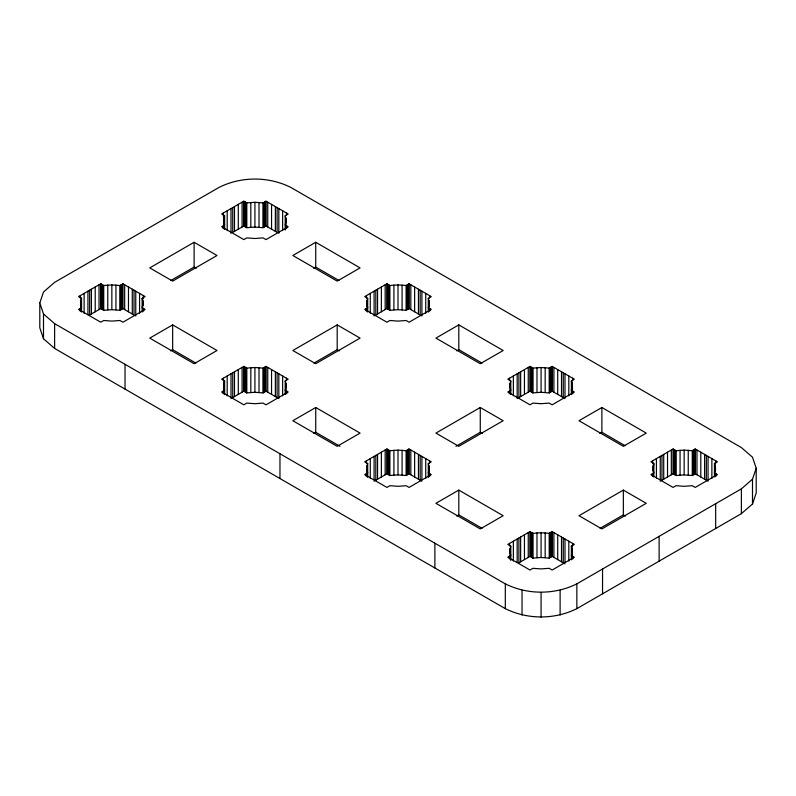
<?xml version="1.0" encoding="UTF-8"?>
<svg xmlns="http://www.w3.org/2000/svg" width="796" height="796" viewBox="0 0 796 796"><rect width="100%" height="100%" fill="white"/><g stroke="black" fill="none" stroke-linecap="round" stroke-linejoin="round"><path stroke-width="1.19" d="M80.486 305.475L81.55 298.311L78.575 296.6L100.754 283.794L103.729 285.505L111.848 284.898L119.967 285.505L122.932 283.794L145.111 296.6L142.146 298.311L142.146 311.942M142.146 298.311L143.2 302.997L142.146 307.694L145.111 309.405L122.932 322.211L119.967 320.49L111.848 321.106L103.729 320.49L100.754 322.211L78.575 309.405L81.55 307.694L80.486 302.997M223.557 224.114L223.825 218.034L224.621 215.706L221.656 213.995L243.835 201.189L246.8 202.9L254.919 202.293L263.038 202.9L266.013 201.189L288.192 213.995L285.217 215.706L285.217 230.044M223.557 389.324L223.825 383.244L224.621 380.916L221.656 379.204L243.835 366.399L246.8 368.11L254.919 367.503L263.038 368.11L266.013 366.399L288.192 379.204L285.217 380.916L285.217 394.547M366.638 306.719L366.906 300.639L367.702 298.311L364.737 296.6L386.916 283.794L389.881 285.505L398 284.898L406.119 285.505L409.084 283.794L431.263 296.6L428.298 298.311L428.298 311.942M366.638 471.928L366.906 465.849L367.702 463.521L364.737 461.809L386.916 449.004L389.881 450.715L398 450.108L406.119 450.715L409.084 449.004L431.263 461.809L428.298 463.521L428.298 477.152M428.298 298.311L429.362 302.997L428.298 307.694L431.263 309.405L409.084 322.211L406.119 320.49L398 321.106L389.881 320.49L386.916 322.211L364.737 309.405L367.702 307.694L366.638 302.997M428.298 463.521L429.362 468.207L428.298 472.904L431.263 474.615L409.084 487.421L406.119 485.699L398 486.316L389.881 485.699L386.916 487.421L364.737 474.615L367.702 472.904L366.638 468.207M510.783 380.916L509.719 385.602L510.783 390.299L507.808 392.01L529.987 404.816L532.962 403.094L541.081 403.711L549.2 403.094L552.165 404.816L574.344 392.01L571.379 390.299L572.443 385.602L571.379 380.916L574.344 379.204L552.165 366.399L549.2 368.11L541.081 367.503L532.962 368.11L529.987 366.399L507.808 379.204L510.783 380.916L510.783 394.547M510.783 546.126L509.719 550.812L510.783 555.508L507.808 557.22L529.987 570.026L532.962 568.304L541.081 568.921L549.2 568.304L552.165 570.026L574.344 557.22L571.379 555.508L572.443 550.812L571.379 546.126L574.344 544.414L552.165 531.609L549.2 533.32L541.081 532.713L532.962 533.32L529.987 531.609L507.808 544.414L510.783 546.126L510.783 560.464M652.8 470.695L653.854 463.521L650.889 461.809L673.068 449.004L676.033 450.715L684.152 450.108L692.271 450.715L695.246 449.004L717.425 461.809L714.45 463.521L714.45 476.615M714.45 463.521L715.514 468.207L714.45 472.904L717.425 474.615L695.246 487.421L692.271 485.699L684.152 486.316L676.033 485.699L673.068 487.421L650.889 474.615L653.854 472.904L652.8 468.207M39.8 302.997L43.501 292.013L54.616 282.351L219.149 187.349C241.397 176.294 268.451 176.294 290.689 187.349L741.384 447.561L752.499 457.222L756.2 468.207L756.2 493.003L752.499 503.987L741.384 513.649L576.851 608.651C554.603 619.706 527.549 619.706 505.311 608.651L54.616 348.439L43.501 338.778L39.8 327.793L39.8 302.997L43.501 313.992L43.501 338.778M752.499 503.987L752.499 479.202L756.2 468.207M43.501 313.992L54.616 323.654L505.311 583.856C527.549 594.92 554.603 594.92 576.851 583.856L741.384 488.863L752.499 479.202M194.115 242.282L149.757 267.894L172.652 281.107L217.01 255.506L194.115 242.282L194.115 267.078L170.881 280.49M134.026 290.202L134.026 314.987L122.932 308.579L119.967 310.301L111.848 309.684L103.729 310.301L100.754 308.579L89.669 314.987L89.669 290.202M277.098 207.587L277.098 232.382L266.013 225.974L263.038 227.696L254.919 227.079L246.8 227.696L243.835 225.974L232.74 232.382L232.74 207.587M172.652 324.887L149.757 338.111L194.115 363.712L217.01 350.499L172.652 324.887L172.652 349.683L195.886 363.095M315.733 242.282L292.838 255.506L337.196 281.107L360.081 267.894L315.733 242.282L315.733 267.078L338.967 280.49M170.573 350.877L172.652 349.683M313.654 268.272L315.733 267.078M337.196 324.887L292.838 350.499L315.733 363.712L360.081 338.111L337.196 324.887L337.196 349.683L313.962 363.095M231.009 398.587L243.835 391.184L246.8 392.906L254.919 392.289L263.038 392.906L266.013 391.184L278.829 398.587L278.829 373.802M420.179 290.202L420.179 314.987L409.084 308.579L406.119 310.301L398 309.684L389.881 310.301L386.916 308.579L375.821 314.987L375.821 290.202M315.733 407.492L292.838 420.716L337.196 446.317L360.081 433.104L315.733 407.492L315.733 432.288L340.021 446.307M458.804 324.887L435.919 338.111L480.267 363.712L503.162 350.499L458.804 324.887L458.804 349.683L482.038 363.095M313.654 433.482L315.733 432.288M456.725 350.877L458.804 349.683M480.267 407.492L435.919 433.104L458.804 446.317L503.162 420.716L480.267 407.492L480.267 432.288L455.979 446.307M374.09 481.192L386.916 473.789L389.881 475.51L398 474.894L406.119 475.51L409.084 473.789L421.91 481.192M564.991 398.587L552.165 391.184L549.2 392.906L541.081 392.289L532.962 392.906L529.987 391.184L517.171 398.587L517.171 373.802M458.804 490.097L435.919 503.321L480.267 528.922L503.162 515.708L458.804 490.097L458.804 514.893L482.038 528.305M601.885 407.492L578.99 420.716L623.348 446.317L646.243 433.104L601.885 407.492L601.885 432.288L625.119 445.7M456.725 516.087L458.804 514.893M599.806 433.482L601.885 432.288M623.348 490.097L578.99 515.708L601.885 528.922L646.243 503.321L623.348 490.097L623.348 514.893L600.114 528.305M564.991 563.797L552.165 556.394L549.2 558.115L541.081 557.498L532.962 558.115L529.987 556.394L518.902 562.802L518.902 538.016M660.242 481.192L673.068 473.789L676.033 475.51L684.152 474.894L692.271 475.51L695.246 473.789L708.062 481.192M194.115 267.078L196.194 268.272M337.196 349.683L339.275 350.877M480.267 432.288L482.346 433.482M623.348 514.893L625.427 516.087M285.217 215.706L286.281 220.393L285.217 225.079L288.192 226.8L266.013 239.606L263.038 237.885L254.919 238.501L246.8 237.885L243.835 239.606L221.656 226.8L224.621 225.079L223.557 220.393M285.217 380.916L286.281 385.602L285.217 390.299L288.192 392.01L266.013 404.816L263.038 403.094L254.919 403.711L246.8 403.094L243.835 404.816L221.656 392.01L224.621 390.299L223.557 385.602M741.384 488.863L741.384 513.649M715.932 473.759L715.932 476.237M715.684 460.804L715.684 463.292M715.674 503.709L715.674 528.494M715.514 468.207L715.514 470.695M715.246 465.849L715.246 470.804M714.917 463.252L714.917 476.894M711.873 458.605L711.873 478.436M708.062 456.406L708.062 479.958M706.331 455.411L706.331 480.197M704.599 454.407L704.599 479.192M700.788 452.208L700.788 476.993M696.978 450.009L696.978 474.794M695.246 449.004L695.246 473.789M694.779 449.272L694.779 474.058M693.764 449.859L693.764 474.655M692.739 450.446L692.739 475.242M692.271 450.715L692.271 475.51M688.242 450.257L688.242 475.043M684.152 450.108L684.152 474.894M680.063 450.257L680.063 475.043M676.033 450.715L676.033 475.51M675.575 450.446L675.575 475.242M674.55 449.859L674.55 474.655M673.535 449.272L673.535 474.058M673.068 449.004L673.068 473.789M671.336 450.009L671.336 474.794M667.526 452.208L667.526 476.993M663.715 454.407L663.715 479.192M661.973 455.411L661.973 480.197M660.242 456.406L660.242 479.958M659.118 536.365L659.118 561.15M656.431 458.605L656.431 478.436M653.854 463.521L653.854 476.615M653.397 463.252L653.397 476.894M653.058 465.849L653.058 470.804M652.62 460.804L652.62 463.292M652.372 473.759L652.372 476.237M602.552 569.011L602.552 593.806M576.851 583.856L576.851 608.651M572.861 391.154L572.861 393.632M572.861 556.364L572.861 558.842M572.613 378.2L572.613 380.687M572.613 543.409L572.613 545.897M572.443 385.602L572.443 389.324M572.443 550.812L572.443 554.533M572.175 383.244L572.175 389.443M572.175 548.454L572.175 554.653M571.836 380.647L571.836 394.279M571.836 545.857L571.836 559.498M571.379 380.916L571.379 394.547M571.379 546.126L571.379 559.757M568.802 376.001L568.802 395.831M568.802 541.21L568.802 561.041M564.991 373.802L564.991 397.353M564.991 539.011L564.991 562.563M563.26 372.807L563.26 397.592M563.26 538.016L563.26 562.802M561.518 371.802L561.518 396.587M561.518 537.011L561.518 561.797M560.115 590.274L560.115 615.059M557.707 369.603L557.707 394.388M557.707 534.812L557.707 559.598M553.897 367.404L553.897 392.189M553.897 532.614L553.897 557.399M552.165 366.399L552.165 391.184M552.165 531.609L552.165 556.394M551.698 366.667L551.698 391.453M551.698 531.877L551.698 556.663M550.683 367.255L550.683 392.05M550.683 532.464L550.683 557.26M549.658 367.842L549.658 392.637M549.658 533.061L549.658 557.847M549.2 368.11L549.2 392.906M549.2 533.32L549.2 558.115M545.17 367.652L545.17 392.438M545.17 532.862L545.17 557.648M541.081 367.503L541.081 392.289M541.081 532.713L541.081 557.498M541.081 592.413L541.081 617.198M536.992 367.652L536.992 392.438M536.992 532.862L536.992 557.648M532.962 368.11L532.962 392.906M532.962 533.32L532.962 558.115M532.494 367.842L532.494 392.637M532.494 533.061L532.494 557.847M531.469 367.255L531.469 392.05M531.469 532.464L531.469 557.26M530.454 366.667L530.454 391.453M530.454 531.877L530.454 556.663M529.987 366.399L529.987 391.184M529.987 531.609L529.987 556.394M528.255 367.404L528.255 392.189M528.255 532.614L528.255 557.399M524.445 369.603L524.445 394.388M524.445 534.812L524.445 559.598M522.037 590.274L522.037 615.059M520.634 371.802L520.634 396.587M520.634 537.011L520.634 561.797M518.902 372.807L518.902 397.592M517.171 539.011L517.171 562.563M513.36 376.001L513.36 395.831M513.36 541.21L513.36 561.041M510.316 384.368L510.316 386.846M510.316 390.557L510.316 394.279M510.316 549.578L510.316 552.056M510.316 555.777L510.316 559.488M509.987 383.244L509.987 390.687M509.987 548.454L509.987 555.658M509.549 378.2L509.549 380.687M509.549 543.409L509.549 545.897M509.301 391.154L509.301 393.632M509.301 556.364L509.301 558.842M505.311 583.856L505.311 608.651M434.885 543.2L434.885 567.986M429.78 308.55L429.78 311.027M429.78 473.759L429.78 476.237M429.532 295.595L429.532 298.082M429.532 460.804L429.532 463.292M429.362 302.997L429.362 306.719M429.362 468.207L429.362 471.928M429.094 300.639L429.094 306.838M429.094 465.849L429.094 472.048M428.765 307.952L428.765 311.674M428.765 473.162L428.765 476.884M425.721 293.396L425.721 313.226M425.721 458.605L425.721 478.436M421.91 291.197L421.91 315.982M421.91 456.406L421.91 479.958M420.179 455.411L420.179 480.197M418.447 289.197L418.447 313.982M418.447 454.407L418.447 479.192M414.636 286.998L414.636 311.783M414.636 452.208L414.636 476.993M410.826 284.799L410.826 309.584M410.826 450.009L410.826 474.794M409.084 283.794L409.084 308.579M409.084 449.004L409.084 473.789M408.627 284.063L408.627 308.848M408.627 449.272L408.627 474.058M407.602 284.65L407.602 309.445M407.602 449.859L407.602 474.655M406.587 285.237L406.587 310.032M406.587 450.446L406.587 475.242M406.119 285.505L406.119 310.301M406.119 450.715L406.119 475.51M402.089 285.048L402.089 309.833M402.089 450.257L402.089 475.043M398 284.898L398 309.684M398 450.108L398 474.894M393.911 285.048L393.911 309.833M393.911 450.257L393.911 475.043M389.881 285.505L389.881 310.301M389.881 450.715L389.881 475.51M389.413 285.237L389.413 310.032M389.413 450.446L389.413 475.242M388.398 284.65L388.398 309.445M388.398 449.859L388.398 474.655M387.373 284.063L387.373 308.848M387.373 449.272L387.373 474.058M386.916 283.794L386.916 308.579M386.916 449.004L386.916 473.789M385.174 284.799L385.174 309.584M385.174 450.009L385.174 474.794M381.364 286.998L381.364 311.783M381.364 452.208L381.364 476.993M377.553 289.197L377.553 313.982M377.553 454.407L377.553 479.192M375.821 455.411L375.821 480.197M374.09 291.197L374.09 315.982M374.09 456.406L374.09 479.958M370.279 293.396L370.279 313.226M370.279 458.605L370.279 478.436M367.702 298.311L367.702 311.942M367.702 463.521L367.702 477.152M367.235 307.952L367.235 311.674M367.235 473.162L367.235 476.884M366.906 300.639L366.906 306.838M366.906 465.849L366.906 472.048M366.468 295.595L366.468 298.082M366.468 460.804L366.468 463.292M366.22 308.55L366.22 311.027M366.22 473.759L366.22 476.237M286.699 225.945L286.699 228.422M286.699 391.154L286.699 393.632M286.451 212.99L286.451 215.467M286.451 378.2L286.451 380.687M286.013 218.034L286.013 225.467M286.013 383.244L286.013 390.687M285.684 219.159L285.684 221.636M285.684 225.348L285.684 229.069M285.684 384.368L285.684 386.846M285.684 390.557L285.684 394.279M282.64 210.791L282.64 230.621M282.64 376.001L282.64 395.831M279.963 453.76L279.963 478.545M278.829 208.592L278.829 233.377M277.098 372.807L277.098 397.592M275.366 206.592L275.366 231.377M275.366 371.802L275.366 396.587M271.555 204.393L271.555 229.178M271.555 369.603L271.555 394.388M267.745 202.194L267.745 226.979M267.745 367.404L267.745 392.189M266.013 201.189L266.013 225.974M266.013 366.399L266.013 391.184M265.546 201.458L265.546 226.243M265.546 366.667L265.546 391.453M264.531 202.045L264.531 226.83M264.531 367.255L264.531 392.05M263.506 202.632L263.506 227.427M263.506 367.842L263.506 392.637M263.038 202.9L263.038 227.696M263.038 368.11L263.038 392.906M259.008 202.443L259.008 227.228M259.008 367.652L259.008 392.438M254.919 202.293L254.919 227.079M254.919 367.503L254.919 392.289M250.83 202.443L250.83 227.228M250.83 367.652L250.83 392.438M246.8 202.9L246.8 227.696M246.8 368.11L246.8 392.906M246.342 202.632L246.342 227.427M246.342 367.842L246.342 392.637M245.317 202.045L245.317 226.83M245.317 367.255L245.317 392.05M244.302 201.458L244.302 226.243M244.302 366.667L244.302 391.453M243.835 201.189L243.835 225.974M243.835 366.399L243.835 391.184M242.103 202.194L242.103 226.979M242.103 367.404L242.103 392.189M238.293 204.393L238.293 229.178M238.293 369.603L238.293 394.388M234.482 206.592L234.482 231.377M234.482 371.802L234.482 396.587M232.74 372.807L232.74 397.592M231.009 208.592L231.009 233.377M231.009 373.802L231.009 397.353M227.198 210.791L227.198 230.621M227.198 376.001L227.198 395.831M224.621 215.706L224.621 229.338M224.621 380.916L224.621 394.547M224.164 215.437L224.164 229.069M224.164 380.647L224.164 394.279M223.825 218.034L223.825 224.233M223.825 383.244L223.825 389.443M223.387 212.99L223.387 216.711M223.387 378.2L223.387 380.687M223.139 225.945L223.139 228.422M223.139 391.154L223.139 393.632M143.628 308.55L143.628 311.027M143.38 295.595L143.38 298.082M143.2 302.997L143.2 305.475M142.942 300.639L142.942 305.594M142.603 298.042L142.603 311.674M139.569 293.396L139.569 313.226M135.758 291.197L135.758 315.982M132.285 289.197L132.285 313.982M128.474 286.998L128.474 311.783M125.032 364.309L125.032 389.095M124.664 284.799L124.664 309.584M122.932 283.794L122.932 308.579M122.465 284.063L122.465 308.848M121.45 284.65L121.45 309.445M120.425 285.237L120.425 310.032M119.967 285.505L119.967 310.301M115.937 285.048L115.937 309.833M111.848 284.898L111.848 309.684M107.758 285.048L107.758 309.833M103.729 285.505L103.729 310.301M103.261 285.237L103.261 310.032M102.236 284.65L102.236 309.445M101.221 284.063L101.221 308.848M100.754 283.794L100.754 308.579M99.022 284.799L99.022 309.584M95.212 286.998L95.212 311.783M91.401 289.197L91.401 313.982M87.938 291.197L87.938 314.748M84.127 293.396L84.127 313.226M81.55 298.311L81.55 311.942M81.083 298.042L81.083 311.674M80.754 300.639L80.754 305.594M80.316 295.595L80.316 298.082M80.068 308.55L80.068 311.027M54.616 323.654L54.616 348.439"/></g></svg>
